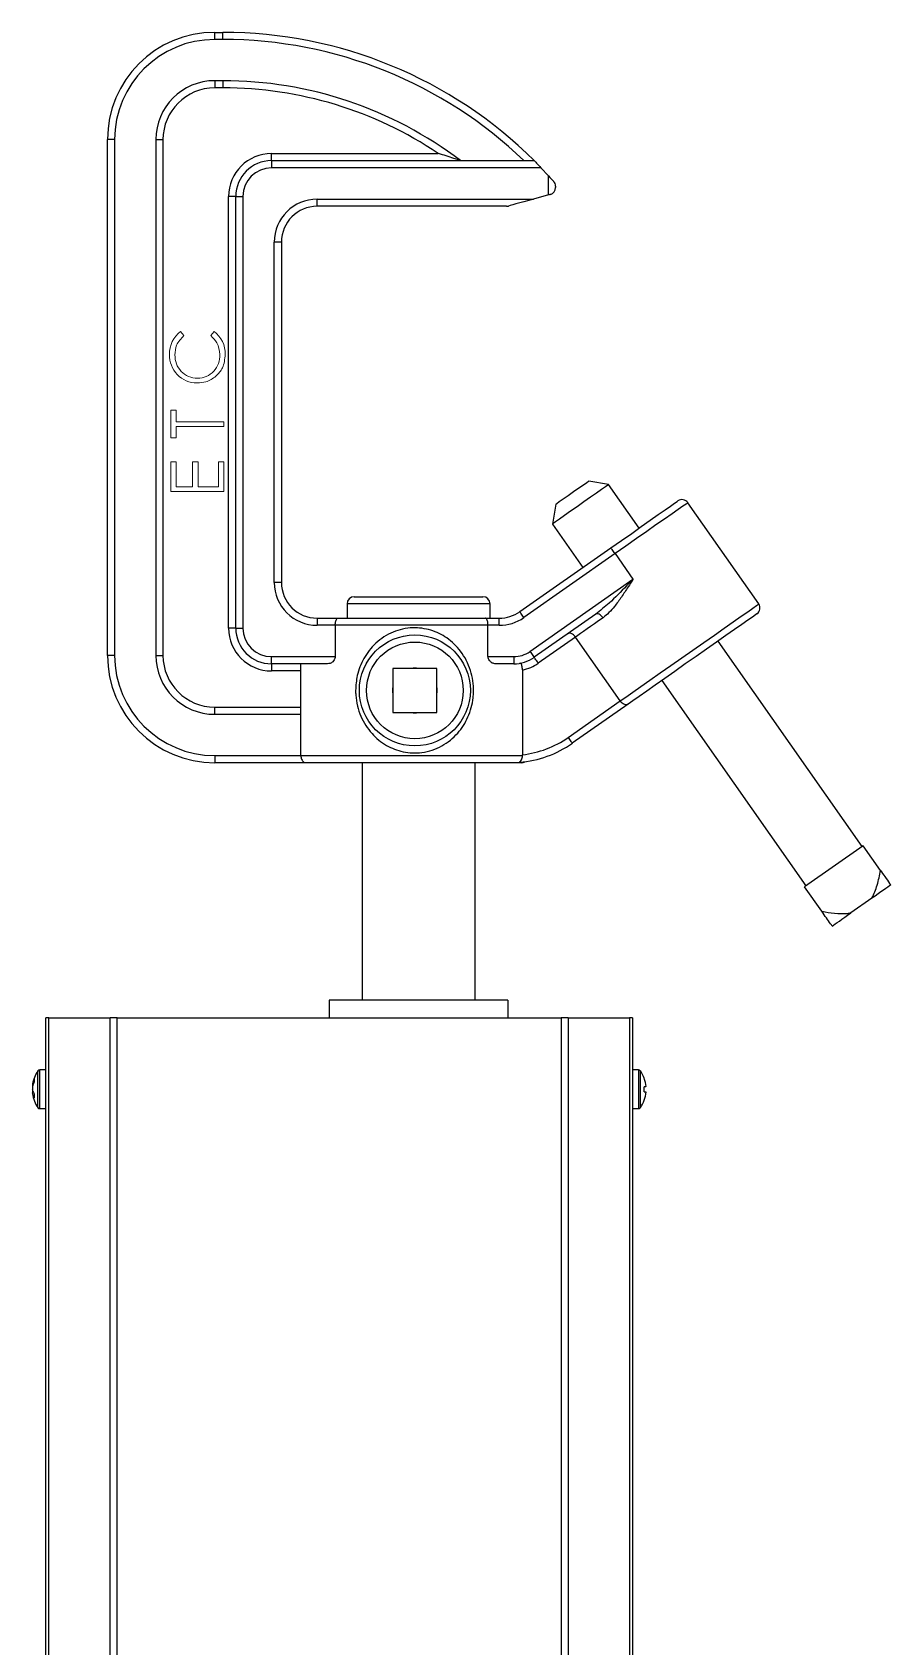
# Model space of a CAD drawing. Extents: x 11 to 120, y 2 to 94.
# Drawn here: x 16.76 to 22.77, y 45.82 to 57.1 of the extents above; entities that cross this region are included whole.
import ezdxf

# ---------------------------------------------------------------- set-up
doc = ezdxf.new("R2010")
doc.units = 0
doc.header["$MEASUREMENT"] = 0
doc.layers.add('OBJECT', color=7, linetype='CONTINUOUS')

msp = doc.modelspace()

# ---------------------------------------------------------------- linework, layer by layer
at = {"layer": 'OBJECT'}
for p, q in [((18.039, 57.052), (18.039, 57.102)), ((18.039, 57.102), (18.096, 57.102)), ((18.096, 57.052), (18.096, 57.102)), ((18.096, 57.052), (18.039, 57.052)), ((18.096, 56.764), (18.039, 56.764)), ((18.039, 56.764), (18.039, 56.714)), ((18.096, 56.764), (18.096, 56.714)), ((18.096, 56.714), (18.039, 56.714)), ((17.289, 52.747), (17.289, 56.352)), ((17.339, 56.352), (17.289, 56.352)), ((17.339, 56.352), (17.339, 52.747)), ((17.627, 56.352), (17.627, 52.747)), ((17.627, 56.352), (17.677, 56.352)), ((17.677, 56.352), (17.677, 52.747)), ((18.436, 56.205), (18.436, 56.255)), ((18.436, 56.255), (19.602, 56.255)), ((18.436, 56.205), (18.436, 56.155)), ((18.436, 56.205), (20.273, 56.205)), ((20.32, 56.155), (18.436, 56.155)), ((20.32, 56.155), (20.372, 56.099)), ((20.372, 55.966), (20.372, 56.099)), ((20.422, 56.026), (20.422, 56.017)), ((18.136, 52.938), (18.136, 55.955)), ((18.186, 55.955), (18.136, 55.955)), ((18.186, 52.938), (18.186, 55.955)), ((18.186, 55.955), (18.236, 55.955)), ((18.236, 55.955), (18.236, 52.938)), ((18.755, 55.936), (20.267, 55.936)), ((18.755, 55.886), (18.755, 55.936)), ((20.079, 55.886), (18.755, 55.886)), ((20.372, 55.966), (20.267, 55.936)), ((18.455, 53.257), (18.455, 55.636)), ((18.505, 55.636), (18.455, 55.636)), ((18.505, 55.636), (18.505, 53.257)), ((20.793, 53.941), (20.654, 53.965)), ((21.006, 53.637), (20.793, 53.941)), ((20.424, 53.805), (20.4, 53.665)), ((21.842, 53.107), (21.346, 53.814)), ((20.4, 53.665), (20.613, 53.361)), ((20.171, 53.053), (20.809, 53.499)), ((20.838, 53.458), (20.2, 53.012)), ((20.838, 53.458), (20.963, 53.279)), ((20.243, 52.775), (20.963, 53.279)), ((18.505, 53.257), (18.455, 53.257)), ((19.014, 53.157), (19.914, 53.157)), ((18.964, 53.107), (18.964, 53.007)), ((19.964, 53.107), (18.964, 53.107)), ((19.964, 53.007), (19.964, 53.107)), ((18.186, 52.938), (18.136, 52.938)), ((18.186, 52.938), (18.236, 52.938)), ((18.755, 53.007), (18.755, 52.957)), ((18.755, 53.007), (18.9, 53.007)), ((18.881, 52.957), (18.755, 52.957)), ((18.881, 52.957), (18.881, 52.738)), ((19.949, 52.957), (18.881, 52.957)), ((18.9, 53.007), (19.93, 53.007)), ((19.93, 53.007), (20.028, 53.007)), ((19.949, 52.738), (19.949, 52.957)), ((20.028, 52.957), (19.949, 52.957)), ((20.028, 52.957), (20.028, 53.007)), ((20.703, 53.036), (20.272, 52.734)), ((20.561, 52.875), (20.301, 52.693)), ((20.874, 52.429), (20.561, 52.875)), ((22.565, 51.41), (21.559, 52.847)), ((17.339, 52.747), (17.289, 52.747)), ((17.627, 52.747), (17.677, 52.747)), ((18.436, 52.688), (18.436, 52.738)), ((18.436, 52.738), (18.881, 52.738)), ((19.949, 52.738), (20.129, 52.738)), ((20.129, 52.738), (20.129, 52.688)), ((18.828, 52.688), (18.436, 52.688)), ((18.436, 52.688), (18.436, 52.638)), ((18.641, 52.638), (18.436, 52.638)), ((18.641, 52.335), (18.641, 52.688)), ((19.592, 52.656), (19.284, 52.656)), ((19.284, 52.656), (19.284, 52.348)), ((19.592, 52.348), (19.592, 52.656)), ((20.129, 52.688), (20.002, 52.688)), ((20.19, 52.645), (20.19, 52.052)), ((21.165, 52.572), (22.172, 51.135)), ((18.039, 52.335), (18.039, 52.385)), ((18.039, 52.385), (18.641, 52.385)), ((20.51, 52.174), (20.874, 52.429)), ((20.929, 52.406), (20.539, 52.133)), ((18.039, 52.335), (18.641, 52.335)), ((18.641, 52.047), (18.641, 52.335)), ((19.284, 52.348), (19.592, 52.348)), ((18.039, 52.047), (18.039, 51.997)), ((18.039, 52.047), (18.641, 52.047)), ((18.641, 52.047), (20.19, 52.047)), ((20.19, 52.047), (20.19, 52.052)), ((18.677, 51.997), (18.039, 51.997)), ((20.184, 51.997), (18.677, 51.997)), ((19.069, 51.997), (19.069, 50.337)), ((19.859, 50.337), (19.859, 51.997)), ((22.573, 51.416), (22.163, 51.129)), ((22.693, 51.244), (22.573, 51.416)), ((22.284, 50.958), (22.163, 51.129)), ((22.634, 51.05), (22.486, 50.947)), ((20.089, 50.337), (18.839, 50.337)), ((18.839, 50.337), (18.839, 50.214)), ((20.089, 50.337), (20.089, 50.214)), ((16.859, 43.439), (16.859, 50.214)), ((16.879, 50.214), (16.859, 50.214)), ((16.879, 50.214), (17.307, 50.214)), ((16.879, 43.439), (16.879, 50.214)), ((17.307, 43.439), (17.307, 50.214)), ((17.356, 50.214), (17.307, 50.214)), ((17.356, 43.439), (17.356, 50.214)), ((17.356, 50.214), (20.461, 50.214)), ((20.461, 50.214), (20.461, 43.439)), ((20.511, 50.214), (20.461, 50.214)), ((20.511, 50.214), (20.511, 43.439)), ((20.511, 50.214), (20.938, 50.214)), ((20.938, 50.214), (20.938, 43.439)), ((20.959, 50.214), (20.938, 50.214)), ((20.959, 50.214), (20.959, 43.439)), ((16.803, 49.818), (16.803, 49.843)), ((16.803, 49.586), (16.803, 49.818)), ((16.859, 49.849), (16.815, 49.849)), ((16.815, 49.823), (16.815, 49.849)), ((16.815, 49.579), (16.815, 49.823)), ((21.002, 49.849), (20.959, 49.849)), ((21.002, 49.849), (21.002, 49.714)), ((21.014, 49.843), (21.014, 49.714)), ((16.767, 49.74), (16.763, 49.74)), ((16.764, 49.714), (16.763, 49.711)), ((16.763, 49.711), (16.765, 49.711)), ((16.772, 49.69), (16.763, 49.689)), ((21.002, 49.714), (21.002, 49.579)), ((21.014, 49.714), (21.014, 49.586)), ((16.815, 49.579), (16.859, 49.579)), ((20.959, 49.579), (21.002, 49.579))]:
    msp.add_line(p, q, dxfattribs=at)
at = {"layer": 'OBJECT', "linetype": 'Continuous', "lineweight": 15}
for p, q in [((17.8, 55.011), (17.823, 54.982)), ((18.012, 54.982), (18.034, 55.011)), ((17.733, 54.267), (17.733, 54.461)), ((17.733, 54.461), (17.77, 54.461)), ((17.77, 54.461), (17.77, 54.38)), ((17.77, 54.38), (18.103, 54.38)), ((18.103, 54.347), (17.77, 54.347)), ((17.77, 54.347), (17.77, 54.267)), ((18.103, 54.38), (18.103, 54.347)), ((17.77, 54.267), (17.733, 54.267)), ((17.733, 54.101), (17.77, 54.101)), ((17.733, 53.892), (17.733, 54.101)), ((17.77, 54.101), (17.77, 53.925)), ((17.884, 53.925), (17.884, 54.101)), ((17.884, 54.101), (17.922, 54.101)), ((17.922, 54.101), (17.922, 53.925)), ((18.065, 53.925), (18.065, 54.101)), ((18.065, 54.101), (18.103, 54.101)), ((18.103, 54.101), (18.103, 53.892)), ((18.103, 53.892), (17.733, 53.892)), ((17.77, 53.925), (17.884, 53.925)), ((17.922, 53.925), (18.065, 53.925))]:
    msp.add_line(p, q, dxfattribs=at)
at = {"layer": 'OBJECT', "flags": 128}
for points in [[(20.273, 56.205), (20.273, 56.205), (20.276, 56.202), (20.279, 56.199), (20.284, 56.194), (20.289, 56.187), (20.296, 56.18), (20.304, 56.172), (20.311, 56.164), (20.32, 56.155)], [(20.372, 56.099), (20.382, 56.088), (20.392, 56.078), (20.401, 56.068), (20.409, 56.06)], [(20.267, 55.936), (20.234, 55.927), (20.201, 55.918), (20.171, 55.91), (20.145, 55.903), (20.122, 55.896), (20.105, 55.891), (20.093, 55.888)], [(20.386, 55.969), (20.381, 55.968), (20.377, 55.967), (20.372, 55.966)], [(20.424, 53.805), (20.43, 53.809), (20.448, 53.822), (20.476, 53.841), (20.511, 53.865), (20.548, 53.892), (20.585, 53.917), (20.617, 53.939), (20.64, 53.956), (20.652, 53.964), (20.654, 53.965)], [(20.793, 53.941), (20.787, 53.937), (20.77, 53.925), (20.743, 53.906), (20.708, 53.881), (20.666, 53.852), (20.62, 53.82), (20.573, 53.786), (20.527, 53.754), (20.485, 53.725), (20.449, 53.7), (20.422, 53.681), (20.405, 53.669), (20.4, 53.665)], [(20.809, 53.499), (20.882, 53.55), (20.954, 53.6), (21.021, 53.648), (21.084, 53.692), (21.14, 53.731), (21.188, 53.764), (21.226, 53.791), (21.254, 53.811), (21.271, 53.823), (21.277, 53.827)], [(21.346, 53.814), (21.345, 53.813), (21.334, 53.805), (21.311, 53.79), (21.278, 53.767), (21.236, 53.737), (21.184, 53.7), (21.124, 53.659), (21.059, 53.613), (20.988, 53.563), (20.914, 53.511), (20.838, 53.458)], [(20.838, 53.458), (20.832, 53.466), (20.827, 53.474), (20.822, 53.481), (20.818, 53.487), (20.814, 53.492), (20.811, 53.496), (20.81, 53.498), (20.809, 53.499)], [(20.2, 53.012), (20.194, 53.02), (20.189, 53.027), (20.184, 53.034), (20.18, 53.041), (20.176, 53.046), (20.174, 53.049), (20.172, 53.052), (20.171, 53.053)], [(20.754, 53.01), (20.748, 53.017), (20.741, 53.024), (20.734, 53.03), (20.727, 53.034), (20.72, 53.037), (20.714, 53.038), (20.708, 53.038), (20.703, 53.036)], [(20.874, 52.429), (20.912, 52.456), (20.961, 52.489), (21.018, 52.529), (21.082, 52.574), (21.152, 52.624), (21.227, 52.676), (21.304, 52.73), (21.381, 52.784), (21.458, 52.838), (21.532, 52.889), (21.601, 52.938), (21.663, 52.982), (21.719, 53.02), (21.765, 53.052), (21.801, 53.078), (21.826, 53.095), (21.84, 53.105), (21.842, 53.107)], [(20.754, 53.01), (20.723, 52.989), (20.694, 52.968), (20.667, 52.949), (20.642, 52.932), (20.618, 52.915), (20.597, 52.9), (20.578, 52.887), (20.561, 52.875)], [(21.83, 53.037), (21.829, 53.037), (21.819, 53.03), (21.798, 53.015), (21.766, 52.992), (21.724, 52.963), (21.672, 52.927), (21.613, 52.885), (21.547, 52.839), (21.477, 52.79), (21.404, 52.739), (21.329, 52.687), (21.256, 52.635), (21.185, 52.586), (21.119, 52.539), (21.059, 52.497), (21.006, 52.46), (20.963, 52.43), (20.929, 52.406)], [(20.243, 52.775), (20.249, 52.767), (20.254, 52.759), (20.259, 52.752), (20.264, 52.746), (20.267, 52.74), (20.27, 52.737), (20.271, 52.734), (20.272, 52.734)], [(20.301, 52.693), (20.295, 52.701), (20.29, 52.708), (20.285, 52.715), (20.28, 52.722), (20.277, 52.727), (20.274, 52.73), (20.272, 52.733), (20.272, 52.734)], [(20.539, 52.133), (20.538, 52.134), (20.537, 52.136), (20.534, 52.14), (20.53, 52.145), (20.526, 52.151), (20.521, 52.158), (20.516, 52.166), (20.51, 52.174)], [(22.765, 51.142), (22.756, 51.135), (22.744, 51.127), (22.73, 51.117), (22.714, 51.106), (22.696, 51.094), (22.677, 51.08), (22.656, 51.065), (22.634, 51.05)], [(22.355, 50.855), (22.365, 50.861), (22.376, 50.87), (22.39, 50.879), (22.406, 50.89), (22.424, 50.903), (22.444, 50.917), (22.464, 50.931), (22.486, 50.947)], [(21.042, 49.791), (21.042, 49.791), (21.042, 49.791), (21.042, 49.791), (21.042, 49.791)], [(21.054, 49.733), (21.054, 49.733), (21.053, 49.733), (21.051, 49.732), (21.05, 49.732), (21.048, 49.732), (21.046, 49.732), (21.044, 49.732), (21.042, 49.731)], [(21.042, 49.697), (21.044, 49.697), (21.046, 49.697), (21.048, 49.697), (21.05, 49.696), (21.051, 49.696), (21.053, 49.696), (21.054, 49.696), (21.054, 49.696)]]:
    msp.add_lwpolyline(points, dxfattribs=at)
at = {"layer": 'OBJECT'}
for radius in [0.388, 0.338]:
    msp.add_circle((19.438, 52.502), radius, dxfattribs=at)
for centre, radius, start, end in [((18.039, 56.352), 0.75, 90, 180), ((18.096, 54.013), 3.089, 45.2072, 90), ((18.039, 56.352), 0.7, 90, 180), ((18.096, 54.013), 3.039, 46.1647, 90), ((18.039, 56.352), 0.412, 90, 180), ((18.096, 54.013), 2.751, 52.8291, 90), ((18.039, 56.352), 0.362, 90, 180), ((18.096, 54.013), 2.701, 56.1083, 90), ((18.436, 55.955), 0.3, 90, 180), ((18.436, 55.955), 0.25, 90, 180), ((18.436, 55.955), 0.2, 90, 180), ((20.372, 56.017), 0.05, 285.472, 0), ((20.372, 56.026), 0.05, 0, 43.1786), ((18.755, 55.636), 0.3, 90, 180), ((18.755, 55.636), 0.25, 90, 180), ((20.079, 55.936), 0.05, 270, 285.472), ((21.306, 53.786), 0.05, 35, 125), ((18.755, 53.257), 0.3, 180, 270), ((18.755, 53.257), 0.25, 180, 270), ((19.014, 53.107), 0.05, 90, 180), ((19.914, 53.107), 0.05, 0, 90), ((20.028, 53.257), 0.25, 270, 305), ((21.801, 53.078), 0.05, 305, 35), ((18.436, 52.938), 0.3, 180, 270), ((18.436, 52.938), 0.25, 180, 270), ((18.436, 52.938), 0.2, 180, 270), ((20.028, 53.257), 0.3, 270, 305), ((18.039, 52.747), 0.75, 180, 270), ((18.039, 52.747), 0.7, 180, 270), ((18.039, 52.747), 0.412, 180, 270), ((18.039, 52.747), 0.362, 180, 270), ((20.129, 52.938), 0.2, 270, 305), ((20.129, 52.938), 0.25, 270, 305), ((19.438, 52.502), 0.156, 80.8155, 99.1845), ((20.129, 52.938), 0.3, 281.8148, 305), ((19.438, 52.502), 0.156, 170.8155, 189.1845), ((19.438, 52.502), 0.156, 350.8155, 9.1845), ((19.438, 52.502), 0.156, 260.8155, 279.1845), ((20.109, 52.747), 0.7, 276.6779, 305), ((20.109, 52.747), 0.75, 274.6702, 305), ((20.184, 52.047), 0.05, 270, 298.6118), ((16.905, 49.725), 0.142, 154.8121, 174.0172), ((16.983, 49.714), 0.221, 144.3318, 172.0078), ((16.872, 49.776), 0.0959, 173.8935, 186.1065), ((16.815, 49.834), 0.015, 90, 144.3318), ((21.002, 49.834), 0.015, 35.6682, 90), ((20.835, 49.714), 0.221, 20.3311, 35.6682), ((20.833, 49.714), 0.222, 4.7445, 20.1216), ((16.918, 49.702), 0.155, 155.8157, 173.9362), ((16.859, 49.732), 0.0963, 188.483, 211.0832), ((16.913, 49.726), 0.15, 185.908, 194.1978), ((16.845, 49.701), 0.083, 188.3727, 213.3302), ((16.983, 49.714), 0.221, 187.9922, 215.6682), ((16.95, 49.669), 0.174, 175.4693, 184.5307), ((20.772, 49.714), 0.27, 356.3608, 3.6392), ((20.833, 49.714), 0.222, 339.8784, 355.2556), ((16.815, 49.594), 0.015, 215.6682, 270), ((21.002, 49.594), 0.015, 270, 324.3318), ((20.835, 49.714), 0.221, 324.3318, 339.6689), ((21.127, 49.742), 0.135, 230.4853, 230.7846)]:
    msp.add_arc(centre, radius, start, end, dxfattribs=at)
at = {"layer": 'OBJECT', "linetype": 'Continuous', "lineweight": 15}
for centre, radius, start, end in [((17.918, 54.856), 0.195, 127.1156, 181.6639), ((17.918, 54.856), 0.194, 358.31, 53.1622), ((17.915, 54.843), 0.192, 177.8052, 270.2204), ((17.918, 54.841), 0.157, 177.6874, 269.8501), ((17.917, 54.842), 0.158, 270.4152, 3.1152)]:
    msp.add_arc(centre, radius, start, end, dxfattribs=at)
at = {"layer": 'OBJECT'}
for points, knots in [([(19.758, 56.205), (19.758, 56.205), (19.758, 56.206), (19.753, 56.207), (19.738, 56.212), (19.688, 56.229), (19.639, 56.244), (19.603, 56.255), (19.602, 56.255)], [0, 0, 0, 0, 0.034211, 0.076781, 0.150366, 0.36204, 0.99791, 1, 1, 1, 1]), ([(20.963, 53.279), (20.963, 53.279), (20.948, 53.263), (20.893, 53.207), (20.81, 53.12), (20.735, 53.061), (20.703, 53.036)], [0, 0, 0, 0, 0.002856, 0.178549, 0.654943, 1, 1, 1, 1]), ([(20.963, 53.279), (20.963, 53.279), (20.952, 53.261), (20.925, 53.219), (20.883, 53.154), (20.839, 53.094), (20.796, 53.044), (20.768, 53.021), (20.754, 53.01)], [0, 0, 0, 0, 0.00275, 0.176453, 0.41307, 0.649433, 0.824954, 1, 1, 1, 1]), ([(18.881, 52.957), (18.882, 52.963), (18.882, 52.973), (18.885, 52.988), (18.889, 52.999), (18.895, 53.006), (18.898, 53.007), (18.9, 53.007), (18.9, 53.007)], [0, 0, 0, 0, 0.197777, 0.395365, 0.598087, 0.812873, 0.995764, 1, 1, 1, 1]), ([(19.024, 52.502), (19.026, 52.537), (19.031, 52.615), (19.078, 52.731), (19.146, 52.82), (19.221, 52.878), (19.284, 52.911), (19.353, 52.933), (19.442, 52.944), (19.552, 52.929), (19.669, 52.872), (19.749, 52.794), (19.8, 52.713), (19.829, 52.643), (19.846, 52.569), (19.85, 52.504), (19.844, 52.418), (19.816, 52.314), (19.754, 52.217), (19.687, 52.153), (19.628, 52.112), (19.56, 52.083), (19.469, 52.061), (19.356, 52.066), (19.233, 52.114), (19.13, 52.199), (19.066, 52.298), (19.035, 52.393), (19.025, 52.455), (19.024, 52.491), (19.024, 52.502)], [0, 0, 0, 0, 0.038557, 0.086259, 0.13774, 0.164848, 0.19284, 0.21832, 0.244777, 0.291561, 0.338408, 0.390219, 0.418636, 0.447907, 0.475254, 0.503564, 0.519256, 0.571194, 0.622135, 0.649326, 0.677297, 0.704216, 0.732173, 0.78088, 0.827066, 0.87637, 0.931346, 0.959206, 0.987982, 1, 1, 1, 1]), ([(19.949, 52.957), (19.949, 52.963), (19.949, 52.973), (19.946, 52.988), (19.941, 52.999), (19.936, 53.006), (19.932, 53.007), (19.93, 53.007), (19.93, 53.007)], [0, 0, 0, 0, 0.197777, 0.395365, 0.598087, 0.812873, 0.995764, 1, 1, 1, 1]), ([(20.561, 52.875), (20.558, 52.879), (20.552, 52.887), (20.541, 52.895), (20.529, 52.901), (20.517, 52.903), (20.51, 52.9), (20.507, 52.898), (20.507, 52.898)], [0, 0, 0, 0, 0.175268, 0.35011, 0.53565, 0.748677, 0.996491, 1, 1, 1, 1]), ([(18.881, 52.738), (18.881, 52.734), (18.88, 52.725), (18.874, 52.713), (18.862, 52.7), (18.846, 52.69), (18.834, 52.689), (18.828, 52.688)], [0, 0, 0, 0, 0.132532, 0.264234, 0.462925, 0.750207, 1, 1, 1, 1]), ([(20.002, 52.688), (19.995, 52.689), (19.981, 52.691), (19.965, 52.703), (19.955, 52.716), (19.95, 52.728), (19.95, 52.735), (19.949, 52.738)], [0, 0, 0, 0, 0.339642, 0.594765, 0.76704, 0.899951, 1, 1, 1, 1]), ([(20.19, 52.645), (20.19, 52.65), (20.189, 52.661), (20.187, 52.675), (20.183, 52.685), (20.177, 52.692), (20.173, 52.692), (20.171, 52.692)], [0, 0, 0, 0, 0.198062, 0.396401, 0.589178, 0.783035, 1, 1, 1, 1]), ([(20.929, 52.406), (20.929, 52.406), (20.926, 52.404), (20.918, 52.401), (20.906, 52.403), (20.894, 52.408), (20.883, 52.417), (20.877, 52.425), (20.874, 52.429)], [0, 0, 0, 0, 0.00339, 0.262708, 0.472043, 0.654492, 0.827049, 1, 1, 1, 1]), ([(18.641, 52.047), (18.641, 52.042), (18.642, 52.033), (18.646, 52.02), (18.653, 52.009), (18.663, 52), (18.671, 51.998), (18.677, 51.997), (18.677, 51.997), (18.677, 51.997)], [0, 0, 0, 0, 0.165077, 0.329702, 0.505292, 0.712023, 0.958589, 0.996741, 1, 1, 1, 1]), ([(20.17, 52), (20.169, 52), (20.168, 52), (20.17, 52.001), (20.176, 52.005), (20.183, 52.015), (20.189, 52.029), (20.19, 52.04), (20.19, 52.046), (20.19, 52.047)], [0, 0, 0, 0, 0.060686, 0.121036, 0.287634, 0.556103, 0.771113, 0.95655, 1, 1, 1, 1]), ([(22.634, 51.05), (22.647, 51.08), (22.675, 51.142), (22.687, 51.21), (22.693, 51.244)], [0, 0, 0, 0, 0.480505, 1, 1, 1, 1]), ([(22.693, 51.244), (22.703, 51.23), (22.727, 51.196), (22.751, 51.161), (22.763, 51.145), (22.765, 51.142)], [0, 0, 0, 0, 0.37695, 0.863751, 1, 1, 1, 1]), ([(22.284, 50.958), (22.313, 50.953), (22.372, 50.943), (22.441, 50.94), (22.479, 50.946), (22.486, 50.947)], [0, 0, 0, 0, 0.438722, 0.883113, 1, 1, 1, 1]), ([(22.355, 50.855), (22.352, 50.86), (22.341, 50.876), (22.316, 50.911), (22.294, 50.942), (22.284, 50.958)], [0, 0, 0, 0, 0.205667, 0.600108, 1, 1, 1, 1])]:
    msp.add_open_spline(points, degree=3, knots=knots, dxfattribs=at)
at = {"layer": 'OBJECT', "linetype": 'Continuous', "lineweight": 15}
for points, knots in [([(17.823, 54.982), (17.803, 54.961), (17.767, 54.923), (17.763, 54.871), (17.761, 54.848)], [0, 0, 0, 0, 0.558387, 1, 1, 1, 1]), ([(18.074, 54.85), (18.071, 54.879), (18.064, 54.93), (18.028, 54.966), (18.012, 54.982)], [0, 0, 0, 0, 0.558772, 1, 1, 1, 1]), ([(18.112, 54.85), (18.109, 54.818), (18.104, 54.759), (18.065, 54.717), (18.047, 54.698)], [0, 0, 0, 0, 0.559804, 1, 1, 1, 1]), ([(18.047, 54.698), (18.025, 54.682), (17.985, 54.655), (17.937, 54.652), (17.915, 54.651)], [0, 0, 0, 0, 0.55902, 1, 1, 1, 1])]:
    msp.add_open_spline(points, degree=3, knots=knots, dxfattribs=at)

doc.saveas('drawing.dxf')
